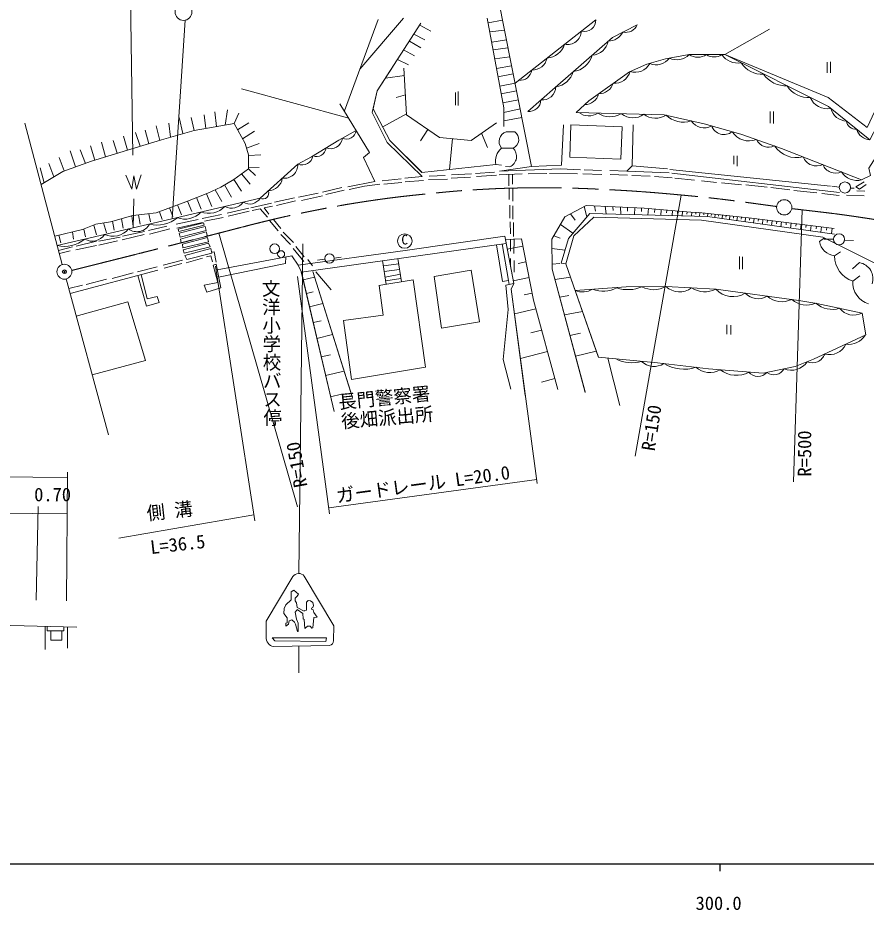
# Model space of a CAD drawing. Units: millimetres, scale not verified. Extents: x 40000 to 680000, y 20000 to 380000.
# Drawn here: x 272981 to 387822, y 198715 to 319515 of the extents above; entities that cross this region are included whole.
import ezdxf
from ezdxf.enums import TextEntityAlignment as Align

# ---------------------------------------------------------------- set-up
doc = ezdxf.new("R2010")
doc.units = ezdxf.units.MM
doc.header["$LTSCALE"] = 1000
doc.header["$PDMODE"] = 32
doc.header["$PDSIZE"] = 500
doc.linetypes.add('CHAIN', pattern=[18.5, 12, -1.5, 3.5, -1.5])
for name, color, linetype, lineweight in [('M-BMK', 2, 'CHAIN', 13), ('M-TTL-BAND', 7, 'Continuous', 25), ('M-WORK', 1, 'Continuous', 13)]:
    doc.layers.add(name, color=color, linetype=linetype, lineweight=lineweight)
doc.layers.add('M-OTRS', color=6, linetype='Continuous')
doc.styles.add('@ＭＳ ゴシック', font='')
doc.styles.add('ＭＳ ゴシック', font='')
doc.styles.get('@ＭＳ ゴシック').set_extended_font_data('@MS Gothic')
doc.styles.get('ＭＳ ゴシック').set_extended_font_data('MS Gothic')

msp = doc.modelspace()

# ---------------------------------------------------------------- linework, layer by layer
at = {"layer": 'M-BMK'}
for points, knots in [([(280278, 285317), (287483, 287125), (289299, 287573), (295073, 289052), (297079, 289566), (298202, 289858), (300208, 290373), (302650, 291000), (304011, 291380), (306462, 291972), (308740, 292522), (310021, 292816), (312319, 293274), (315523, 293912), (317324, 294253), (320556, 294734), (324217, 295278), (326284, 295479), (329967, 295845), (332213, 296068), (333475, 296165), (335729, 296289), (338311, 296432), (339760, 296486), (342347, 296495), (345844, 296508), (347805, 296502), (351298, 296337), (355784, 296124), (358296, 295946), (362769, 295532), (367839, 295062), (369513, 294820), (375711, 293972)], [0, 0, 0, 0, 1, 1, 1, 2, 2, 2, 3, 3, 3, 4, 4, 4, 5, 5, 5, 6, 6, 6, 7, 7, 7, 8, 8, 8, 9, 9, 9, 10, 10, 10, 11, 11, 11, 11]), ([(377750, 293688), (382639, 293117), (383937, 292987), (387881, 292385), (390577, 291974), (392075, 291670), (394769, 291242), (398330, 290677), (400339, 290442), (403895, 289846), (407438, 289251), (409410, 288849), (412933, 288147), (417260, 287286), (419665, 286709), (423980, 285791), (426955, 285157), (428625, 284817), (431598, 284172), (435443, 283337), (437590, 282838), (441430, 281982), (445224, 281136), (447346, 280648), (451143, 279815), (454229, 279138), (455962, 278780), (459047, 278101), (465182, 276751), (467115, 276285), (474724, 274516)], [0, 0, 0, 0, 1, 1, 1, 2, 2, 2, 3, 3, 3, 4, 4, 4, 5, 5, 5, 6, 6, 6, 7, 7, 7, 8, 8, 8, 9, 9, 9, 10, 10, 10, 10])]:
    msp.add_open_spline(points, degree=3, knots=knots, dxfattribs=at)
at = {"layer": 'M-OTRS'}
msp.add_point((279280, 285147), dxfattribs=at)
at = {"layer": 'M-TTL-BAND'}
for p, q in [((40000, 205000), (579000, 205000)), ((368000, 205000), (368000, 204000))]:
    msp.add_line(p, q, dxfattribs=at)
at = {"layer": 'M-WORK'}
for p, q in [((342522, 299404), (334809, 338293)), ((288145, 328645), (288529, 300946)), ((295627, 319199), (293857, 292296)), ((321740, 319289), (317217, 306931)), ((319283, 312576), (325195, 319450)), ((336642, 318833), (338592, 319217)), ((340289, 310660), (351218, 319255)), ((327387, 318531), (328901, 317726)), ((336866, 317614), (338861, 317862)), ((326599, 317314), (328090, 316534)), ((337125, 316204), (339128, 316517)), ((325993, 316379), (327533, 315448)), ((337309, 315199), (339334, 315475)), ((325206, 315164), (326665, 314376)), ((337539, 313950), (339576, 314256)), ((324363, 313861), (325875, 313152)), ((337777, 312654), (339824, 313007)), ((382539, 313498), (382539, 312059)), ((383015, 313551), (383015, 312070)), ((325303, 311690), (322743, 311361)), ((340039, 311921), (337981, 311542)), ((340289, 310660), (338217, 310256)), ((303270, 309902), (317772, 305926)), ((332247, 309414), (332247, 307684)), ((332612, 309525), (332612, 307636)), ((340495, 309625), (338407, 309224)), ((325446, 309113), (324219, 308713)), ((340736, 308408), (338633, 307991)), ((301353, 307054), (301053, 304995)), ((340973, 307213), (338761, 306684)), ((374838, 306839), (374831, 305252)), ((375276, 306839), (375290, 305210)), ((294814, 306027), (295318, 303837)), ((296433, 306038), (296851, 304282)), ((298211, 306387), (298425, 304549)), ((299660, 306779), (299857, 304792)), ((302877, 306609), (302279, 305203)), ((325588, 306536), (322370, 304767)), ((341212, 306008), (338771, 305563)), ((279003, 286120), (273923, 305276)), ((291714, 304874), (292192, 302927)), ((293407, 305276), (293661, 303356)), ((304273, 305308), (302732, 304370)), ((287296, 303487), (287836, 301616)), ((288889, 303996), (289530, 302126)), ((290212, 304292), (290711, 302481)), ((305036, 304160), (303400, 303143)), ((328503, 304401), (327473, 302881)), ((335733, 303882), (336551, 301942)), ((339069, 304092), (340244, 304072)), ((282831, 302207), (283381, 300227)), ((284302, 302704), (284867, 300690)), ((285868, 302916), (286422, 301175)), ((305652, 302491), (303940, 301850)), ((331839, 303163), (331427, 298974)), ((280085, 301525), (280769, 299327)), ((281434, 301652), (282155, 299814)), ((305876, 300990), (304198, 300871)), ((338450, 301886), (340022, 301886)), ((369895, 300823), (369895, 299691)), ((370360, 300855), (370371, 299448)), ((277165, 299811), (277835, 297991)), ((278593, 300604), (279241, 298790)), ((327691, 298576), (337704, 299641)), ((337704, 299641), (338435, 299585)), ((275990, 299223), (276524, 297201)), ((304447, 296999), (303277, 298406)), ((305167, 298194), (304184, 299061)), ((305643, 299252), (304185, 299285)), ((331700, 298245), (334409, 298382)), ((334916, 298446), (337519, 298636)), ((338154, 298276), (341236, 298389)), ((339598, 299336), (339016, 299399)), ((342062, 298396), (344594, 298432)), ((344954, 298453), (348749, 298396)), ((349626, 298923), (352007, 298860)), ((355435, 298780), (361145, 298542)), ((356149, 299463), (360930, 299066)), ((361264, 298971), (382975, 296733)), ((361537, 298500), (384198, 295881)), ((303241, 296036), (302221, 297645)), ((317632, 296655), (321292, 297382)), ((322301, 297459), (324862, 297699)), ((322548, 297014), (324947, 297240)), ((325377, 297811), (327733, 298021)), ((325433, 297325), (327881, 297501)), ((328579, 297642), (331160, 297673)), ((328663, 298086), (330843, 298160)), ((331647, 297800), (334239, 297938)), ((335075, 298023), (337784, 298213)), ((339429, 298323), (339441, 296775)), ((339927, 298341), (339927, 297007)), ((349461, 298375), (352036, 298312)), ((353172, 298312), (355492, 298227)), ((356085, 298185), (358568, 298086)), ((359181, 298023), (361566, 297839)), ((361925, 297804), (364606, 297522)), ((365551, 297458), (367547, 297225)), ((368217, 297183), (370954, 296922)), ((300580, 294671), (299713, 296248)), ((301898, 295226), (300949, 296887)), ((314213, 295933), (316823, 296546)), ((314657, 295608), (317147, 296187)), ((317829, 296292), (319924, 296732)), ((319924, 296732), (321977, 296986)), ((339472, 296436), (339494, 294912)), ((339980, 296447), (339980, 294711)), ((371540, 296901), (374439, 296584)), ((374925, 296534), (377500, 296252)), ((378043, 296143), (381165, 295818)), ((384184, 296585), (383161, 296732)), ((385691, 296475), (386209, 296464)), ((387651, 296043), (386582, 296096)), ((288672, 295018), (288579, 291078)), ((297803, 293607), (297160, 295177)), ((299247, 293973), (298505, 295702)), ((307738, 294543), (310425, 295157)), ((310961, 295234), (313656, 295799)), ((311399, 294797), (314206, 295432)), ((356548, 260185), (362769, 295532)), ((381821, 295723), (384148, 295448)), ((385158, 295501), (387563, 295416)), ((293972, 292616), (293526, 293786)), ((295133, 292839), (294594, 294190)), ((296530, 293319), (295932, 294698)), ((301326, 293090), (304232, 293746)), ((304535, 293810), (307321, 294423)), ((308013, 294106), (310587, 294734)), ((339589, 294161), (339589, 292405)), ((340012, 294077), (340002, 292257)), ((349632, 293976), (350028, 292579)), ((351043, 294074), (351174, 293359)), ((352494, 293999), (352625, 292975)), ((353525, 293946), (353571, 293432)), ((354556, 293893), (354607, 292922)), ((355527, 293843), (355536, 293357)), ((356499, 293793), (356482, 292871)), ((357419, 293745), (357395, 293285)), ((358339, 293682), (358283, 292823)), ((359197, 293614), (359170, 293184)), ((360056, 293546), (360007, 292776)), ((288584, 291290), (288423, 292733)), ((289551, 291565), (289328, 292847)), ((290926, 291883), (290695, 292991)), ((292519, 292214), (292146, 293264)), ((297949, 292342), (300544, 292885)), ((298252, 291968), (300770, 292469)), ((301446, 292681), (304317, 293323)), ((347807, 292989), (348412, 292146)), ((360825, 293485), (360800, 293100)), ((361594, 293424), (361550, 292735)), ((362282, 293370), (362261, 293025)), ((362971, 293315), (362932, 292698)), ((363587, 293266), (363568, 292958)), ((364204, 293222), (364169, 292665)), ((364762, 293198), (364742, 292919)), ((365319, 293164), (365278, 292635)), ((365846, 293106), (365825, 292841)), ((366374, 293048), (366337, 292606)), ((366871, 292993), (366852, 292772)), ((367368, 292938), (367326, 292473)), ((367865, 292883), (367843, 292650)), ((368362, 292828), (368315, 292336)), ((368859, 292773), (368835, 292527)), ((369356, 292718), (369303, 292199)), ((369875, 292661), (369848, 292401)), ((370394, 292604), (370335, 292056)), ((370942, 292543), (370912, 292269)), ((371489, 292483), (371424, 291905)), ((372067, 292419), (372034, 292130)), ((372645, 292350), (372573, 291746)), ((377995, 256708), (379165, 293523)), ((283636, 290151), (283285, 291469)), ((285001, 290402), (284594, 291748)), ((286043, 290761), (285788, 291977)), ((287234, 291063), (287011, 292328)), ((290689, 290706), (293157, 291312)), ((294434, 291602), (297383, 292208)), ((294519, 291023), (297968, 291799)), ((307048, 292099), (308205, 290695)), ((307578, 292236), (308593, 290998)), ((339627, 291908), (339659, 290257)), ((340061, 291823), (340072, 289929)), ((346429, 291542), (348124, 290344)), ((373249, 292275), (373213, 291972)), ((373852, 292199), (373779, 291579)), ((374472, 292121), (374435, 291811)), ((375091, 292044), (375015, 291408)), ((375727, 291964), (375689, 291646)), ((376363, 291885), (376284, 291232)), ((377015, 291803), (376975, 291477)), ((377667, 291721), (377586, 291052)), ((378336, 291637), (378295, 291303)), ((379005, 291553), (378921, 290867)), ((379692, 291467), (379649, 291124)), ((380378, 291381), (380291, 290677)), ((381083, 291293), (381039, 290941)), ((381787, 291205), (381697, 290482)), ((278790, 289061), (278538, 290094)), ((280536, 289548), (280361, 290523)), ((282144, 289855), (281916, 290922)), ((287108, 289443), (290103, 290172)), ((287164, 289937), (290131, 290586)), ((290808, 290233), (293552, 290953)), ((310826, 253331), (300208, 290373)), ((308586, 290194), (309877, 288818)), ((308882, 290490), (310293, 289087)), ((345542, 289999), (346382, 289704)), ((382510, 291114), (382465, 290753)), ((383232, 291024), (383140, 290282)), ((280870, 288583), (283649, 289284)), ((283943, 289283), (286816, 289829)), ((283966, 288733), (286459, 289307)), ((311568, 288899), (311020, 244297)), ((339400, 283946), (338545, 288912)), ((339678, 289531), (339668, 287907)), ((340174, 289555), (340123, 287600)), ((382192, 289738), (381504, 289252)), ((383409, 289555), (382122, 289541)), ((384900, 289395), (386093, 289371)), ((278497, 288026), (280366, 288499)), ((278613, 287590), (280084, 287953)), ((280818, 288094), (283630, 288706)), ((310275, 288304), (311719, 286542)), ((310608, 288563), (311762, 287156)), ((341360, 288621), (339241, 288201)), ((345291, 288290), (347055, 288052)), ((384340, 287823), (383546, 287284)), ((292655, 286047), (295290, 286724)), ((295775, 286333), (297981, 286999)), ((312259, 286785), (312872, 285960)), ((314547, 286859), (313547, 286692)), ((315787, 286978), (316731, 287101)), ((322365, 286643), (322847, 283438)), ((324436, 286933), (324915, 283778)), ((339689, 286923), (339659, 285986)), ((340187, 286669), (340187, 285092)), ((341770, 286500), (340713, 286279)), ((370678, 287195), (370662, 285497)), ((371074, 287179), (371090, 285481)), ((385953, 285517), (386922, 286374)), ((280053, 282185), (291922, 285347)), ((289184, 285126), (291840, 285824)), ((292795, 285617), (295192, 286252)), ((305064, 251423), (299730, 285902)), ((315781, 266237), (311357, 285109)), ((315781, 266237), (311359, 285100)), ((312913, 285175), (318281, 268094)), ((312913, 285175), (318232, 268250)), ((313337, 285131), (315416, 282671)), ((322467, 285962), (324547, 286205)), ((322586, 285172), (324662, 285444)), ((345316, 286170), (346374, 286245)), ((279514, 284163), (285256, 263069)), ((282243, 283433), (285005, 284121)), ((285735, 284216), (288581, 285010)), ((289202, 284622), (290414, 280474)), ((315193, 252384), (310825, 284520)), ((311610, 284033), (313157, 284396)), ((322699, 284424), (324761, 284793)), ((322777, 283903), (324849, 284214)), ((342181, 284379), (340051, 283913)), ((345697, 284098), (347795, 284409)), ((386969, 284596), (386001, 283866)), ((279865, 282874), (281725, 283306)), ((339745, 282769), (343293, 256457)), ((312036, 282215), (312945, 282428)), ((342595, 282238), (341533, 281995)), ((346337, 281705), (347559, 281908)), ((312462, 280396), (314280, 280823)), ((343101, 280118), (340195, 279428)), ((346977, 279312), (349413, 279763)), ((312963, 278260), (314031, 278510)), ((368956, 277933), (368956, 276706)), ((369485, 277923), (369485, 276663)), ((343891, 277238), (342441, 276880)), ((347725, 276518), (349141, 276811)), ((313464, 276124), (315600, 276625)), ((344681, 274358), (341006, 273415)), ((348473, 273723), (351292, 274369)), ((314052, 273614), (315307, 273908)), ((354457, 267038), (352870, 273436)), ((314640, 271105), (317150, 271693)), ((345685, 270700), (343853, 270206)), ((315317, 268218), (316816, 268591)), ((250013, 257551), (279690, 257309)), ((279696, 258022), (279553, 240596)), ((343218, 257017), (315085, 253177)), ((249973, 252666), (279650, 252380)), ((275732, 253380), (275482, 240703)), ((286637, 249066), (304940, 252224)), ((276667, 237135), (276667, 233981)), ((279681, 237054), (279681, 234171)), ((307600, 234397), (315159, 234526)), ((311035, 234456), (311032, 230840))]:
    msp.add_line(p, q, dxfattribs=at)
for points in [[(368668, 314531), (382675, 308735), (387944, 304688), (390404, 309846), (392594, 312480), (395245, 314004), (402283, 319186), (407640, 324114), (403569, 327328)], [(338778, 304806), (338755, 307329), (336523, 319482)], [(327733, 298021), (322961, 302623), (320961, 306693), (321638, 309656), (327547, 318777)], [(342005, 306828), (345718, 310090), (353479, 316875), (356836, 318589)], [(374739, 317983), (368668, 314531), (363883, 314531), (360669, 313984), (358146, 313222), (355765, 312198), (350266, 308294), (348575, 306699), (360455, 306389), (365883, 305175), (370858, 303771), (376358, 301842), (387213, 297581), (388404, 298152), (388166, 299176), (393665, 307746)], [(394046, 308437), (395546, 309841), (393546, 311389), (391284, 308675), (388309, 302985), (382726, 307508), (368668, 314531)], [(337704, 299641), (327691, 298576), (323353, 302907), (321079, 307210), (321638, 309656), (323793, 312983)], [(325248, 312689), (325597, 306380), (330073, 303333), (334358, 302920), (337786, 305317)], [(325248, 312689), (325597, 306380), (330073, 303333), (334358, 302920), (337786, 305317)], [(316592, 307883), (320578, 301271), (319769, 300620), (321292, 297382)], [(321079, 307210), (323353, 302907), (327694, 298573)], [(276128, 296963), (279052, 298723), (282948, 300092), (287836, 301616), (292423, 302997), (296851, 304282), (302279, 305203), (303739, 302521), (304199, 300981), (304184, 299061), (302221, 297645), (300447, 296588), (298701, 295779), (295733, 294620), (291702, 293097), (288528, 292763), (285544, 291906), (283544, 291573), (281719, 290843), (277983, 289963)], [(338167, 298765), (342522, 299404), (346579, 299574), (346849, 305049)], [(353134, 298844), (355435, 298780), (356149, 299463), (356260, 305049)], [(318770, 304271), (316437, 302961), (312741, 300718), (310891, 299704), (305784, 295121), (294405, 292423), (278316, 288709)], [(338194, 298768), (346452, 299066), (349150, 298955)], [(287584, 298202), (288395, 296326), (288670, 298124), (289058, 296304), (289665, 298279)], [(387535, 297300), (386420, 296630), (386942, 296334), (387817, 296954)], [(304690, 293415), (305805, 293654), (306764, 292526)], [(306969, 292942), (306306, 293781), (307434, 294021)], [(349788, 268807), (345324, 285490), (345277, 289537), (347014, 292560), (349919, 294132), (357775, 293727), (364084, 293227), (365179, 293179), (372297, 292394), (383510, 290989)], [(349765, 268893), (345324, 285490), (345277, 289537), (347014, 292560), (349919, 294132), (357775, 293727), (364084, 293227), (365179, 293179), (372297, 292394), (383510, 290989)], [(346535, 286321), (347535, 289654), (350416, 293034), (366366, 292606), (383555, 290225)], [(383553, 290225), (366366, 292606), (350416, 293034), (347535, 289654), (346535, 286321), (347169, 286204), (348423, 282605), (351574, 273558)], [(351585, 273527), (347169, 286204), (348264, 290013), (350954, 292537), (365524, 292132), (381974, 289846), (389188, 286228), (399306, 286252), (407781, 286847), (430225, 281919), (456686, 276140), (465530, 269379), (474672, 260773), (481385, 256380), (478564, 254631)], [(294684, 290905), (298112, 291765), (298197, 291469), (294776, 290601), (294686, 290905)], [(299967, 285402), (310054, 287300), (310935, 286038), (325409, 288038), (338907, 289966), (340122, 283538), (339050, 283324), (339353, 280019), (338687, 273281), (339710, 269234)], [(339092, 288988), (311359, 285100), (310875, 286123)], [(337784, 288805), (338581, 283833), (339400, 283946), (339481, 283410)], [(338996, 289498), (341170, 289602), (342777, 281300), (346098, 269194)], [(341682, 268406), (339745, 282769), (340122, 283538), (338996, 289498)], [(341170, 289602), (342777, 281300), (346098, 269194)], [(295588, 287352), (299108, 288269), (299249, 287677), (295856, 286788), (295590, 287353)], [(299221, 287794), (299552, 287850), (299827, 286418)], [(298521, 287158), (299124, 287317), (299330, 286476)], [(300165, 284391), (309194, 286238), (309249, 287148)], [(329341, 284510), (334367, 285357), (335470, 278382), (330344, 277524), (329356, 284513)], [(289672, 284747), (290494, 281474), (291843, 281808), (292113, 280982), (290414, 280474)], [(321869, 283278), (326510, 284040), (328174, 272243), (318165, 270568), (317062, 278548), (322458, 279246), (321917, 283286)], [(348423, 282605), (355324, 283107), (360704, 283139), (367465, 282774), (378686, 281266), (381146, 280853), (387272, 279552), (387796, 276584), (380702, 273299), (378226, 272315), (373861, 271410), (366473, 272013), (359569, 272807), (351574, 273558)], [(280889, 279114), (287881, 281066), (290274, 273116), (283046, 271190)], [(310223, 243869), (306589, 237842), (306589, 235700)], [(311741, 243930), (315746, 237223), (315730, 235208)], [(248112, 237187), (264878, 237449), (280948, 237020)], [(276970, 237126), (276970, 236536), (279190, 236536), (279190, 237067)], [(277428, 236536), (277428, 235250), (278920, 235250), (278920, 236536)]]:
    msp.add_lwpolyline(points, dxfattribs=at)
for points in [[(347847, 305048), (354798, 304763), (354631, 300381), (347711, 300635)], [(294815, 290365), (298318, 291287), (298464, 290718), (294951, 289815)], [(294982, 289574), (298466, 290555), (298671, 289962), (295073, 289052)], [(295250, 288890), (298671, 289786), (298812, 289201), (295306, 288361)], [(295362, 288128), (298805, 289031), (299023, 288516), (295497, 287635)], [(299425, 286031), (300051, 283669), (298217, 283337), (298569, 282385), (300446, 282949), (299821, 286150)], [(310995, 241495), (310346, 242038), (310001, 241805), (309980, 240705), (309274, 240042), (309034, 239555), (308971, 238892), (309429, 238286), (309458, 237608), (309281, 237587), (309267, 237143), (309613, 237439), (309711, 237862), (310078, 238011), (310417, 237721), (310586, 237446), (310826, 236438), (310939, 236438), (310925, 237566), (310699, 238109), (310509, 239069), (310741, 239337), (310798, 239400), (311553, 238892), (311602, 238152), (311736, 238074), (311814, 236847), (312173, 237178), (312554, 237178), (312787, 236903), (312928, 236917), (313041, 238349), (313506, 238363), (313048, 238991), (312970, 239358), (312787, 239400), (312738, 239619), (312893, 239696), (312999, 239957), (312900, 240352), (312604, 240606), (312286, 240635), (312067, 240430), (312067, 239873), (312075, 239308), (311806, 239273), (311729, 239181), (310805, 239689), (310692, 240310), (310537, 240571), (310509, 240966), (310786, 241206)], [(307424, 235581), (314772, 235581), (314661, 235105), (307757, 235168)]]:
    msp.add_lwpolyline(points, close=True, dxfattribs=at)
for centre, radius in [((295409, 320313), 1135), ((384939, 296549), 756), ((376735, 293862), 1030), ((325362, 289296), 980), ((384160, 289534), 752), ((307760, 288253), 657), ((308628, 287519), 474), ((315165, 286941), 624), ((279280, 285147), 1012)]:
    msp.add_circle(centre, radius, dxfattribs=at)
for centre, radius, start, end in [((349729, 319158), 1492, 252.61451, 3.75746), ((347346, 317843), 1941, 259.59721, 356.77476), ((355257, 319260), 1716, 257.14427, 336.95693), ((352859, 318631), 2271, 270.8138, 332.65295), ((344473, 316701), 2636, 273.27822, 343.09375), ((350675, 316725), 2246, 271.67171, 350.65035), ((347785, 315274), 3060, 277.35754, 344.96452), ((362215, 316191), 2354, 244.20167, 315.13567), ((365039, 316201), 2031, 235.30812, 304.69188), ((367232, 316079), 1863, 236.18709, 303.81291), ((370486, 316096), 2713, 215.21088, 278.84321), ((342654, 314455), 2007, 267.44697, 348.925), ((356528, 314429), 2291, 253.01103, 331.6729), ((359418, 315337), 2178, 246.35143, 324.50472), ((373638, 315123), 3225, 211.99418, 274.91453), ((340948, 312681), 1633, 264.50891, 351.86306), ((345380, 313052), 2912, 278.51755, 343.80451), ((353746, 312847), 2198, 265.93604, 343.9283), ((377028, 314098), 3805, 215.09303, 271.81568), ((351629, 311306), 2067, 269.14667, 341.59953), ((343989, 310208), 1823, 263.73097, 358.83672), ((379951, 312026), 3295, 211.70189, 275.20683), ((342153, 308469), 1638, 265.11356, 357.46597), ((349735, 309689), 1917, 269.34448, 346.45503), ((382564, 309703), 2504, 202.49347, 281.17092), ((385221, 307781), 2236, 193.83137, 268.13746), ((350260, 308375), 2138, 232.05443, 304.96089), ((353112, 309069), 2938, 236.36506, 300.65026), ((356257, 308401), 2421, 230.24943, 306.7659), ((359326, 308657), 2729, 233.59422, 301.27348), ((363069, 308736), 3350, 226.03285, 288.74994), ((365894, 306738), 2106, 213.89143, 298.54008), ((368586, 305517), 1799, 200.46554, 308.00607), ((386451, 305758), 1320, 189.26154, 272.70728), ((388513, 305072), 2097, 197.55615, 264.41268), ((315312, 303400), 1612, 247.76314, 353.91413), ((317488, 304381), 1286, 243.53923, 355.0735), ((339501, 302781), 1380, 108.21154, 220.44282), ((339555, 303038), 1243, 292.06871, 56.30193), ((371969, 305540), 2693, 212.33318, 291.52779), ((374642, 303892), 1890, 206.983, 294.37063), ((378406, 304187), 3602, 214.04759, 284.09951), ((311454, 301093), 1498, 247.94151, 350.00883), ((313411, 302036), 1296, 248.18879, 354.31584), ((339989, 300128), 2336, 131.20504, 192.02612), ((338903, 300761), 1586, 296.00864, 45.14383), ((309044, 299641), 1848, 261.84898, 1.96347), ((381123, 301447), 1987, 202.26197, 294.87366), ((383676, 300338), 1853, 202.01997, 295.11566), ((386595, 300047), 2543, 213.05041, 284.08522), ((306818, 298090), 1984, 271.88558, 351.92686), ((306177, 295788), 774, 239.56117, 24.25128), ((304393, 295911), 1601, 236.27284, 330.4041), ((298758, 296241), 3193, 251.45421, 315.22273), ((301942, 295645), 1890, 240.96022, 325.71671), ((291866, 295601), 4144, 255.25079, 310.77438), ((295609, 295151), 2882, 248.92015, 317.75679), ((289100, 292497), 1935, 233.83766, 332.15704), ((283065, 291218), 1942, 238.14393, 327.85076), ((285833, 292730), 2782, 246.18447, 319.81022), ((279345, 292746), 4166, 255.6957, 310.29899), ((383868, 289660), 2398, 189.81508, 262.30115), ((387130, 287267), 3584, 179.74132, 251.6355), ((386522, 284184), 2226, 341.70407, 79.66627), ((349437, 285049), 2646, 247.46906, 300.85231), ((352233, 286432), 3928, 248.50095, 297.93782), ((355569, 287336), 4623, 251.12621, 294.20049), ((359067, 286063), 3352, 241.42899, 299.24706), ((362565, 285185), 2766, 227.7187, 306.10044), ((365988, 285788), 3357, 237.70814, 296.111), ((369786, 284947), 3179, 223.12317, 301.57078), ((389052, 283719), 3054, 177.2436, 252.70058), ((373171, 283816), 2334, 222.51498, 302.17896), ((376418, 284142), 3052, 228.95243, 295.74152), ((379805, 283828), 3191, 229.75272, 292.27572), ((383215, 283390), 3342, 228.82013, 287.39414), ((386138, 281735), 2460, 218.55135, 297.46195), ((385438, 278008), 2700, 262.57326, 327.12324), ((382847, 276405), 2486, 255.30372, 334.39279), ((356093, 277446), 4631, 242.62678, 286.63374), ((359128, 274793), 2471, 226.20741, 302.36173), ((380530, 274595), 1789, 246.83355, 340.57297), ((363154, 277154), 5205, 238.71638, 288.16973), ((366640, 274306), 2805, 228.39741, 300.30983), ((370247, 274623), 3508, 231.33264, 299.33365), ((375343, 272742), 1552, 231.98987, 331.4302), ((377703, 274322), 2527, 246.77291, 327.13068), ((373170, 272622), 1643, 220.97336, 317.81239), ((311003, 243372), 925, 37.12356, 147.51134), ((307844, 235630), 1257, 176.8405, 258.79482), ((315012, 235230), 719, 281.81362, 358.31401)]:
    msp.add_arc(centre, radius, start, end, dxfattribs=at)

# ---------------------------------------------------------------- texts
at = {"layer": 'M-TTL-BAND', "style": 'ＭＳ ゴシック'}
msp.add_text('300.0', height=1833, dxfattribs=at).set_placement((367844, 198195), align=Align.BOTTOM_CENTER)
at = {"layer": 'M-WORK', "style": 'ＭＳ ゴシック'}
for s, height, p in [('C', 1320, (324897, 288433)), ('0.70', 1833, (275192, 253518))]:
    msp.add_text(s, height=height, dxfattribs=at).set_placement(p, align=Align.BOTTOM_LEFT)
at = {"layer": 'M-WORK'}
for s, rotation, style, p in [('文洋小学校バス停', 270.666, '@ＭＳ ゴシック', (305761, 284127)), ('長門警察署', 5.541, 'ＭＳ ゴシック', (316498, 266021)), ('後畑派出所', 4.798, 'ＭＳ ゴシック', (316879, 263426)), ('R=150', 81.376, 'ＭＳ ゴシック', (359735, 260712)), ('R=500', 90.146, 'ＭＳ ゴシック', (380949, 257423)), ('R=150', 100.355, 'ＭＳ ゴシック', (312731, 256214)), ('ガードレール L=20.0', 7.772, 'ＭＳ ゴシック', (316269, 253339)), ('側 溝', 6.34, 'ＭＳ ゴシック', (290594, 250962)), ('L=36.5', 6.543, 'ＭＳ ゴシック', (291078, 246368))]:
    msp.add_text(s, height=1833, rotation=rotation, dxfattribs=dict(at, style=style)).set_placement(p, align=Align.BOTTOM_LEFT)

doc.saveas('drawing.dxf')
